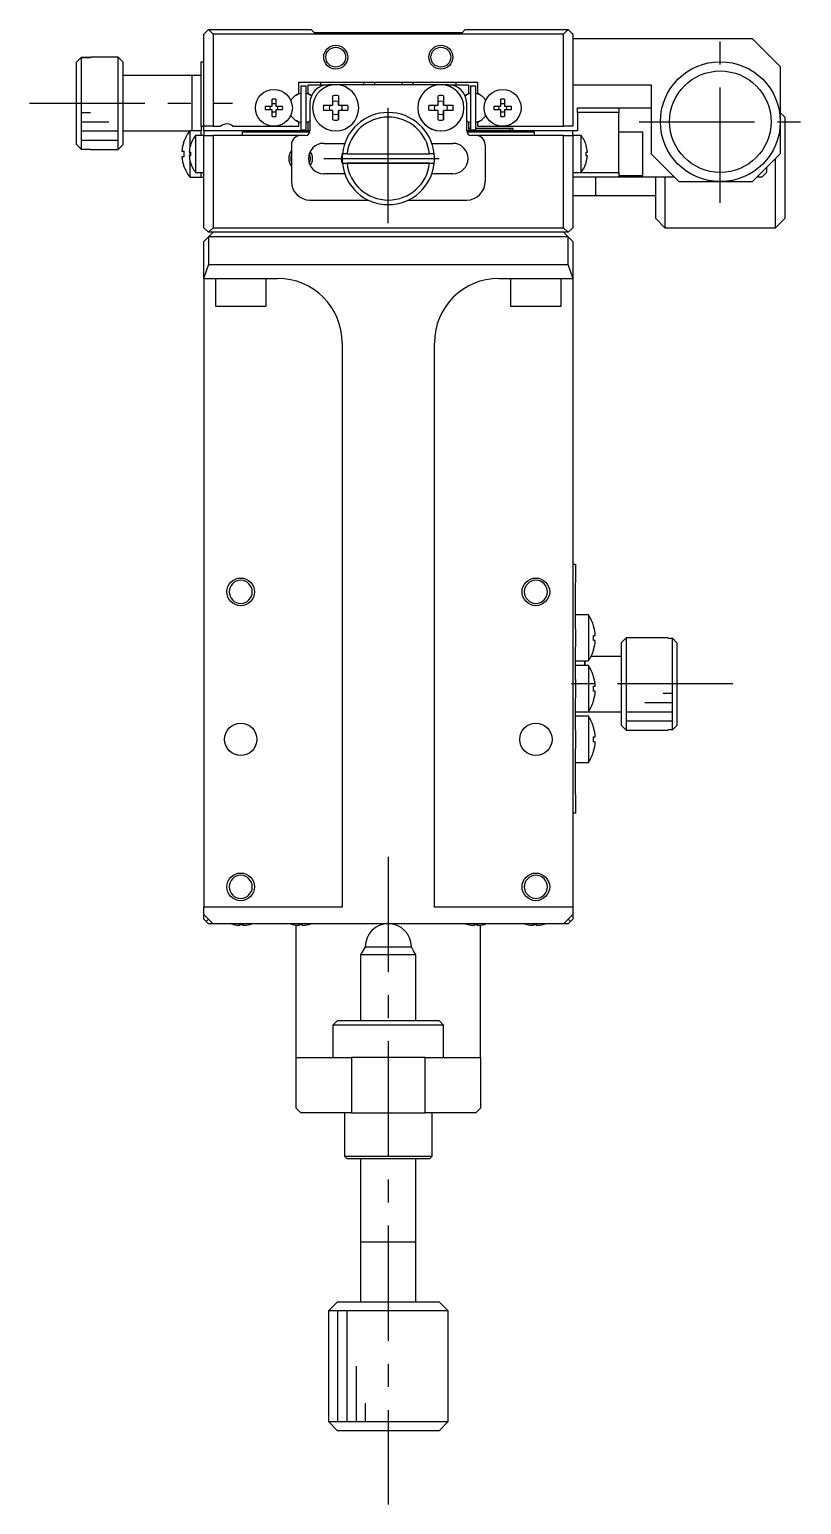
# Model space of a CAD drawing. Extents: x -225 to 351, y 75 to 576.
# Drawn here: x -41 to 42.7, y 416.5 to 576.5 of the extents above; entities that cross this region are included whole.
import ezdxf

# ---------------------------------------------------------------- set-up
doc = ezdxf.new("R2010")
doc.units = 0
doc.header["$LTSCALE"] = 10
doc.linetypes.add('CENTER', pattern=[2, 1.25, -0.25, 0.25, -0.25])
doc.layers.get('0').update_dxf_attribs({"linetype": 'CONTINUOUS'})
doc.layers.add('CENTER', color=1, linetype='CENTER')

msp = doc.modelspace()

# ---------------------------------------------------------------- linework, layer by layer
at = {"color": 7, "linetype": 'CONTINUOUS'}
for p, q in [((-22.080322, 575.985445), (-21.580322, 576.485445)), ((-21.580322, 576.485445), (-21.080322, 575.985445)), ((-21.580322, 576.485445), (-10.430322, 576.485445)), ((-10.080322, 576.135445), (-10.430322, 576.485445)), ((-3.380317, 576.135445), (-10.080322, 576.135445)), ((-0.780327, 576.135445), (-3.380317, 576.135445)), ((5.919678, 576.135445), (-0.780327, 576.135445)), ((6.269678, 576.485445), (5.919678, 576.135445)), ((6.269678, 576.485445), (17.419678, 576.485445)), ((16.919678, 575.985445), (17.419678, 576.485445)), ((17.419678, 576.485445), (17.919678, 575.985445)), ((-22.080322, 565.985445), (-22.080322, 575.985445)), ((-21.080322, 575.985445), (-21.080322, 565.985445)), ((16.919678, 575.985445), (-21.080322, 575.985445)), ((16.919678, 565.985445), (16.919678, 575.985445)), ((17.919678, 575.985445), (17.919678, 565.985445)), ((37.419678, 575.485445), (17.919678, 575.485445)), ((40.419678, 572.485445), (37.419678, 575.485445)), ((-35.880322, 572.95757), (-35.380322, 573.460372)), ((-35.880322, 564.013298), (-35.880322, 572.95757)), ((-35.380322, 573.460393), (-34.380322, 573.460393)), ((-35.380322, 573.460372), (-35.380322, 563.510497)), ((-34.380322, 573.460372), (-35.380322, 573.460372)), ((-34.380322, 573.485445), (-34.380322, 573.460372)), ((-31.380322, 573.485445), (-34.380322, 573.485445)), ((-31.380322, 563.485445), (-31.380322, 573.485445)), ((-30.880322, 572.985445), (-31.380322, 573.485445)), ((-30.880322, 572.985445), (-30.880322, 563.985445)), ((-22.380322, 572.985445), (-22.080322, 572.985445)), ((-22.380322, 570.985445), (-22.380322, 572.985445)), ((-23.380322, 571.485445), (-30.880322, 571.485445)), ((-23.380322, 571.485445), (-23.380322, 568.485381)), ((-23.380322, 571.485445), (-23.380322, 568.485445)), ((-22.380322, 571.485445), (-23.380322, 571.485445)), ((40.419678, 572.485445), (40.419678, 566.485445)), ((-22.380322, 566.985445), (-22.380322, 570.985445)), ((-11.780322, 570.785445), (7.619678, 570.785445)), ((-11.780322, 569.529857), (-11.780322, 570.785445)), ((-11.580322, 570.385445), (-10.980322, 570.385445)), ((-11.580322, 570.385445), (-10.980322, 570.385445)), ((-11.580322, 570.385445), (-11.580322, 565.585445)), ((-10.980322, 565.585445), (-10.980322, 570.385445)), ((-10.780322, 569.529857), (-10.780322, 570.485445)), ((-10.780322, 570.485445), (-8.580322, 570.485445)), ((-9.430322, 570.785445), (-9.430322, 570.485445)), ((-7.779939, 570.485445), (-8.580322, 570.485445)), ((3.620061, 570.485445), (-7.779916, 570.485445)), ((-4.730322, 570.485445), (-4.730322, 570.785445)), ((-3.580322, 570.785445), (-3.580322, 570.485445)), ((-0.580322, 570.485445), (-0.580322, 570.785445)), ((0.569678, 570.785445), (0.569678, 570.485445)), ((4.419678, 570.485445), (3.620084, 570.485445)), ((4.419678, 570.485445), (6.619678, 570.485445)), ((5.269678, 570.485445), (5.269678, 570.785445)), ((6.619678, 570.485445), (6.619678, 569.529857)), ((6.819678, 570.385445), (7.419678, 570.385445)), ((6.819678, 570.385445), (7.419678, 570.385445)), ((6.819678, 570.385445), (6.819678, 565.585445)), ((7.419678, 565.585445), (7.419678, 570.385445)), ((7.619678, 569.529857), (7.619678, 570.785445)), ((17.919678, 570.485445), (26.419678, 570.485445)), ((26.419678, 570.485445), (26.419678, 562.985445)), ((-23.380322, 568.485445), (-23.380322, 565.485445)), ((-23.380322, 568.485381), (-23.380322, 565.485445)), ((-15.409031, 568.185445), (-14.680322, 568.185445)), ((-14.680322, 568.185445), (-14.680322, 568.914154)), ((-14.280322, 568.914154), (-14.280322, 568.185445)), ((-14.280322, 568.185445), (-13.551613, 568.185445)), ((-12.074072, 569.36026), (-11.780322, 569.529857)), ((-10.780322, 569.529857), (-10.486572, 569.36026)), ((-10.580322, 569.410281), (-10.580322, 569.414387)), ((-10.580322, 568.485445), (-10.580322, 565.485445)), ((-9.096147, 568.285449), (-8.079899, 568.285446)), ((-8.079899, 568.285446), (-8.0799, 569.301691)), ((-7.479928, 568.285444), (-7.479927, 568.627277)), ((-7.4799, 569.301689), (-7.479927, 568.627277)), ((-7.4799, 569.301689), (-7.479899, 568.285444)), ((-7.479899, 568.285444), (-6.463658, 568.285441)), ((2.303853, 568.285449), (3.320101, 568.285446)), ((3.320101, 568.285446), (3.3201, 569.301691)), ((3.920072, 568.285444), (3.920073, 568.627277)), ((3.9201, 569.301689), (3.920073, 568.627277)), ((3.9201, 569.301689), (3.920101, 568.285444)), ((3.920101, 568.285444), (4.936342, 568.285441)), ((6.325928, 569.36026), (6.619678, 569.529857)), ((6.419678, 569.414387), (6.419678, 569.41028)), ((6.419678, 565.485445), (6.419678, 568.485445)), ((7.913428, 569.36026), (7.619678, 569.529857)), ((9.390969, 568.185445), (10.119678, 568.185445)), ((10.119678, 568.185445), (10.119678, 568.914154)), ((10.519678, 568.914154), (10.519678, 568.185445)), ((10.519678, 568.185445), (11.248387, 568.185445)), ((-22.380322, 565.985445), (-22.380322, 566.985445)), ((-14.680322, 567.785445), (-15.409031, 567.785445)), ((-14.680322, 567.056736), (-14.680322, 567.785445)), ((-14.280322, 567.785445), (-14.280322, 567.056736)), ((-13.551613, 567.785445), (-14.280322, 567.785445)), ((-11.780322, 566.441033), (-12.074072, 566.61063)), ((-11.780322, 565.985445), (-11.780322, 566.441033)), ((-10.580322, 566.556503), (-10.780322, 566.441033)), ((-10.780322, 565.485445), (-10.780322, 566.441033)), ((-8.0799, 567.685446), (-9.096149, 567.685449)), ((-8.079907, 566.669201), (-8.0799, 567.685446)), ((-7.47993, 567.343611), (-7.479929, 567.685444)), ((-7.479907, 566.6692), (-7.47993, 567.343611)), ((-7.4799, 567.685444), (-7.479907, 566.6692)), ((-6.46366, 567.685441), (-7.4799, 567.685444)), ((3.3201, 567.685446), (2.303851, 567.685449)), ((3.320093, 566.669201), (3.3201, 567.685446)), ((3.92007, 567.343611), (3.920071, 567.685444)), ((3.920093, 566.6692), (3.92007, 567.343611)), ((3.9201, 567.685444), (3.920093, 566.6692)), ((4.93634, 567.685441), (3.9201, 567.685444)), ((6.619678, 566.441033), (6.419678, 566.556503)), ((6.619678, 566.441033), (6.619678, 565.485445)), ((7.619678, 566.441033), (7.913428, 566.61063)), ((7.619678, 565.985445), (7.619678, 566.441033)), ((10.119678, 567.785445), (9.390969, 567.785445)), ((10.119678, 567.056736), (10.119678, 567.785445)), ((10.519678, 567.785445), (10.519678, 567.056736)), ((11.248387, 567.785445), (10.519678, 567.785445)), ((18.419678, 567.985445), (22.919678, 567.985445)), ((18.419678, 567.485445), (18.419678, 567.985445)), ((18.419678, 567.485445), (18.419678, 565.485445)), ((22.919678, 567.485445), (18.419678, 567.485445)), ((22.919678, 567.985445), (22.919678, 567.485445)), ((22.919678, 567.985445), (26.419678, 567.985445)), ((22.919678, 560.985445), (22.919678, 567.485445)), ((40.919678, 566.985445), (40.419678, 567.485445)), ((40.419678, 566.485445), (40.419678, 562.985445)), ((40.919678, 566.985445), (40.919678, 561.435634)), ((-30.880322, 565.485445), (-23.602713, 565.485445)), ((-23.602713, 565.485445), (-23.602667, 563.656982)), ((-22.380322, 565.485445), (-23.602713, 565.485445)), ((-22.978321, 564.985445), (-22.978321, 562.985445)), ((-22.080322, 564.985445), (-22.978321, 564.985445)), ((-22.380322, 565.985445), (-22.080322, 565.985445)), ((-22.380322, 565.985445), (-22.380322, 565.485445)), ((-22.380322, 564.985445), (-22.380322, 565.485445)), ((-21.080322, 565.985445), (-22.080322, 565.985445)), ((-22.080322, 565.485445), (-22.080322, 565.985445)), ((-22.080322, 565.485445), (-22.080322, 564.985445)), ((-10.780322, 565.485445), (-22.080322, 565.485445)), ((-22.080322, 554.985445), (-22.080322, 564.985445)), ((-22.080322, 564.985445), (-21.080322, 564.985445)), ((-21.080322, 565.985445), (-20.24176, 565.985445)), ((-21.080322, 564.985445), (-21.080322, 554.985445)), ((-11.580322, 564.985445), (-21.080322, 564.985445)), ((-18.918884, 565.985445), (-14.480322, 565.985445)), ((-17.880322, 564.985445), (-17.880322, 565.385445)), ((-17.880322, 565.385445), (-10.590424, 565.385445)), ((-10.590424, 565.385445), (-17.880322, 565.385445)), ((-14.480322, 565.985445), (-11.780322, 565.985445)), ((-11.580322, 565.585445), (-10.980322, 565.585445)), ((-11.080322, 564.985445), (-11.580322, 564.985445)), ((-10.580322, 565.485445), (-10.780322, 565.485445)), ((6.619678, 565.485445), (6.419678, 565.485445)), ((6.42978, 565.385445), (13.719678, 565.385445)), ((13.719678, 565.385445), (6.42978, 565.385445)), ((6.619678, 565.735445), (6.819678, 565.735445)), ((6.819678, 565.735445), (6.619678, 565.735445)), ((17.919678, 565.485445), (6.619678, 565.485445)), ((6.819678, 565.585445), (7.419678, 565.585445)), ((7.419678, 564.985445), (6.919678, 564.985445)), ((7.419678, 565.735445), (11.119678, 565.735445)), ((11.119678, 565.735445), (7.419678, 565.735445)), ((16.919678, 564.985445), (7.419678, 564.985445)), ((7.619678, 565.985445), (10.319678, 565.985445)), ((10.319678, 565.985445), (16.919678, 565.985445)), ((11.119678, 565.485445), (11.119678, 565.735445)), ((11.419678, 565.735445), (11.119678, 565.735445)), ((11.119678, 565.735445), (11.419678, 565.735445)), ((11.419678, 565.735445), (11.419678, 565.485445)), ((13.719678, 565.385445), (13.719678, 564.985445)), ((17.919678, 565.985445), (16.919678, 565.985445)), ((16.919678, 554.985445), (16.919678, 564.985445)), ((16.919678, 564.985445), (17.919678, 564.985445)), ((17.919678, 564.985445), (17.919678, 565.485445)), ((18.419678, 565.485445), (17.919678, 565.485445)), ((17.919678, 564.985445), (17.919678, 564.285445)), ((18.817677, 564.985445), (17.919678, 564.985445)), ((18.817677, 560.985445), (18.817677, 564.985445)), ((25.519678, 565.335445), (22.919678, 565.335445)), ((25.519678, 560.635445), (25.519678, 565.335445)), ((-35.380322, 563.510497), (-35.880322, 564.013298)), ((-35.380322, 563.510497), (-34.380322, 563.510497)), ((-34.380322, 563.510497), (-34.380322, 563.485445)), ((-34.380322, 563.485445), (-31.380322, 563.485445)), ((-31.380322, 563.485445), (-30.880322, 563.985445)), ((-24.457644, 563.285445), (-24.245491, 563.285445)), ((-24.245521, 564.30169), (-24.245516, 564.335445)), ((-24.245516, 564.335445), (-24.24551, 564.30169)), ((-24.245491, 563.285445), (-24.245491, 562.685445)), ((-23.536054, 563.935445), (-23.536054, 563.914154)), ((-12.580322, 563.985445), (-12.580322, 559.985445)), ((-9.080322, 564.135445), (-6.800227, 564.135445)), ((2.639583, 564.135445), (4.919678, 564.135445)), ((8.419678, 563.985445), (8.419678, 559.985445)), ((17.919678, 564.285445), (17.919678, 561.685445)), ((19.37541, 563.914154), (19.37541, 563.935445)), ((-24.245491, 562.685445), (-24.457644, 562.685445)), ((-24.245516, 561.635445), (-24.245521, 561.6692)), ((-24.24551, 561.6692), (-24.245516, 561.635445)), ((-23.667797, 563.185445), (-23.536054, 563.185445)), ((-23.536054, 562.785445), (-23.667797, 562.785445)), ((-23.602667, 562.313908), (-23.602713, 560.485445)), ((-23.602665, 563.185445), (-23.602665, 562.785445)), ((-23.536054, 563.185445), (-23.536054, 562.785445)), ((-23.536054, 562.056736), (-23.536054, 562.035445)), ((-22.978321, 562.985445), (-22.978321, 560.985445)), ((-6.552458, 562.985445), (-7.055259, 562.985445)), ((-7.055259, 561.985445), (-6.552458, 561.985445)), ((-7.055259, 561.985445), (2.894615, 561.985445)), ((-6.552458, 562.985445), (2.391814, 562.985445)), ((2.391814, 561.985445), (-6.552458, 561.985445)), ((2.894615, 562.985445), (2.391814, 562.985445)), ((2.391814, 561.985445), (2.894615, 561.985445)), ((17.919678, 561.685445), (17.919678, 554.985445)), ((19.37541, 563.185445), (19.507154, 563.185445)), ((19.37541, 562.785445), (19.37541, 563.185445)), ((19.507154, 562.785445), (19.37541, 562.785445)), ((19.37541, 562.035445), (19.37541, 562.056736)), ((26.419678, 562.985445), (29.419678, 559.985445)), ((37.419678, 559.985445), (40.419678, 562.985445)), ((39.919678, 561.426577), (39.919678, 562.485445)), ((-23.602713, 560.485445), (-22.380322, 560.485445)), ((-22.978321, 560.985445), (-22.080322, 560.985445)), ((-22.380322, 560.485445), (-22.380322, 560.985445)), ((-22.380322, 560.485445), (-22.080322, 560.485445)), ((-6.800227, 560.835445), (-9.080322, 560.835445)), ((4.919678, 560.835445), (2.639583, 560.835445)), ((17.919678, 560.985445), (18.817677, 560.985445)), ((22.919678, 560.485445), (17.919678, 560.485445)), ((18.817677, 560.985445), (22.919678, 560.985445)), ((22.919678, 560.985445), (22.919678, 560.485445)), ((22.919678, 560.635445), (25.519678, 560.635445)), ((28.919678, 560.485445), (22.919678, 560.485445)), ((26.919678, 555.985445), (26.919678, 560.485445)), ((27.919678, 560.485445), (27.919678, 554.985445)), ((38.419678, 560.485445), (37.919678, 560.485445)), ((38.419678, 560.485445), (38.919678, 560.985445)), ((38.919678, 561.485445), (38.919678, 560.985445)), ((39.919678, 554.985445), (39.919678, 561.426577)), ((40.919678, 561.435634), (40.919678, 555.985445)), ((17.919678, 558.485445), (20.419678, 558.485445)), ((20.414678, 558.485445), (20.419678, 558.485445)), ((20.419678, 558.485445), (20.424678, 558.485445)), ((20.419678, 558.485445), (26.919678, 558.485445)), ((29.419678, 559.985445), (33.919678, 559.985445)), ((33.919678, 559.985445), (37.419678, 559.985445)), ((-10.580322, 557.985445), (-4.259771, 557.985445)), ((0.099128, 557.985445), (6.419678, 557.985445)), ((26.919678, 555.985445), (27.919678, 554.985445)), ((39.919678, 554.985445), (40.919678, 555.985445)), ((-21.580322, 554.485445), (-22.080322, 554.985445)), ((-22.080322, 553.485445), (-21.580322, 553.985445)), ((-21.080322, 554.985445), (-21.580322, 554.485445)), ((-21.580322, 553.985445), (-21.080322, 554.485445)), ((17.419678, 554.485445), (-21.580322, 554.485445)), ((-21.580322, 553.985445), (-21.580322, 550.985445)), ((17.419678, 553.985445), (-21.580322, 553.985445)), ((-21.080322, 554.985445), (16.919678, 554.985445)), ((17.419678, 554.485445), (16.919678, 554.985445)), ((16.919678, 554.485445), (17.419678, 553.985445)), ((17.919678, 554.985445), (17.419678, 554.485445)), ((17.419678, 550.985445), (17.419678, 553.985445)), ((17.419678, 553.985445), (17.919678, 553.485445)), ((27.919678, 554.985445), (39.919678, 554.985445)), ((-22.080322, 549.53334), (-22.080322, 553.485445)), ((17.919678, 553.485445), (17.919678, 549.53334)), ((-21.580322, 550.985445), (-22.080322, 549.53334)), ((-21.580322, 550.985445), (17.419678, 550.985445)), ((17.919678, 549.53334), (17.419678, 550.985445)), ((-22.080322, 549.485445), (-22.080322, 549.53334)), ((-22.080322, 549.485445), (-14.080322, 549.485445)), ((-22.080322, 549.485445), (-22.080322, 481.284384)), ((-20.830322, 549.485445), (-20.830322, 546.485445)), ((-15.330322, 546.485445), (-15.330322, 549.485445)), ((9.919678, 549.485445), (17.919678, 549.485445)), ((11.169678, 549.485445), (11.169678, 546.485445)), ((16.669678, 546.485445), (16.669678, 549.485445)), ((17.919678, 549.53334), (17.919678, 549.485445)), ((17.919678, 549.485445), (17.919678, 481.284384)), ((-20.830322, 546.485445), (-15.330322, 546.485445)), ((11.169678, 546.485445), (16.669678, 546.485445)), ((-7.080322, 542.485445), (-7.080322, 481.284384)), ((2.919678, 481.284384), (2.919678, 542.485445)), ((17.919678, 518.485445), (18.219678, 518.485445)), ((18.219678, 518.485445), (18.219678, 516.485445)), ((18.219678, 511.560445), (18.219678, 516.485445)), ((19.611335, 512.985445), (18.219678, 512.985445)), ((19.611335, 512.985445), (19.611335, 510.485445)), ((18.219678, 511.465241), (18.219678, 511.560445)), ((18.219678, 511.465241), (18.219678, 510.485445)), ((18.219678, 510.485445), (18.219678, 509.505649)), ((19.611335, 510.485445), (19.611335, 507.985445)), ((20.182259, 511.744035), (20.189114, 511.747378)), ((20.182259, 510.745445), (20.354631, 510.745445)), ((20.182259, 510.225445), (20.182259, 510.745445)), ((23.719678, 510.485445), (23.219678, 509.985445)), ((23.719678, 510.485445), (23.719678, 500.485445)), ((28.219678, 510.485445), (23.719678, 510.485445)), ((28.219678, 510.485445), (28.219678, 510.469419)), ((28.219678, 510.469419), (28.719678, 510.469419)), ((28.719678, 500.501471), (28.719678, 510.469419)), ((28.719678, 510.469419), (29.219678, 509.967632)), ((18.219678, 509.410445), (18.219678, 509.505649)), ((18.219678, 506.060445), (18.219678, 509.410445)), ((20.354631, 510.225445), (20.182259, 510.225445)), ((20.189114, 509.223512), (20.182259, 509.226856)), ((23.219678, 500.985445), (23.219678, 509.985445)), ((29.219678, 509.967632), (29.219678, 501.003258)), ((18.219678, 507.985445), (19.611335, 507.985445)), ((19.611335, 507.485445), (18.219678, 507.485445)), ((19.219678, 507.985445), (19.219678, 507.485445)), ((19.219678, 507.485445), (19.219678, 507.985445)), ((19.611335, 507.485445), (19.611335, 504.985445)), ((23.219678, 508.485445), (19.900807, 508.485445)), ((18.219678, 505.965241), (18.219678, 506.060445)), ((18.219678, 505.965241), (18.219678, 504.985445)), ((20.182259, 506.244035), (20.189114, 506.247378)), ((18.219678, 504.985445), (18.219678, 504.005649)), ((18.219678, 503.910445), (18.219678, 504.005649)), ((19.611335, 504.985445), (19.611335, 502.485445)), ((20.182259, 505.245445), (20.354631, 505.245445)), ((20.182259, 504.725445), (20.182259, 505.245445)), ((20.354631, 504.725445), (20.182259, 504.725445)), ((18.219678, 500.560445), (18.219678, 503.910445)), ((18.219678, 502.485445), (19.611335, 502.485445)), ((19.611335, 502.485445), (23.219678, 502.485445)), ((20.189114, 503.723512), (20.182259, 503.726856)), ((19.611335, 501.985445), (18.219678, 501.985445)), ((19.611335, 501.985445), (19.611335, 499.485445)), ((23.219678, 500.985445), (23.719678, 500.485445)), ((29.219678, 501.003258), (28.719678, 500.501471)), ((18.219678, 500.465241), (18.219678, 500.560445)), ((18.219678, 500.465241), (18.219678, 499.485445)), ((18.219678, 499.485445), (18.219678, 498.505649)), ((19.611335, 499.485445), (19.611335, 496.985445)), ((20.182259, 500.744035), (20.189114, 500.747378)), ((20.182259, 499.745445), (20.354631, 499.745445)), ((20.182259, 499.225445), (20.182259, 499.745445)), ((20.354631, 499.225445), (20.182259, 499.225445)), ((23.719678, 500.485445), (28.219678, 500.485445)), ((28.219678, 500.501471), (28.219678, 500.485445)), ((28.719678, 500.501471), (28.219678, 500.501471)), ((18.219678, 498.410445), (18.219678, 498.505649)), ((18.219678, 493.485445), (18.219678, 498.410445)), ((20.189114, 498.223512), (20.182259, 498.226856)), ((18.219678, 496.985445), (19.611335, 496.985445)), ((18.219678, 493.485445), (18.219678, 491.485445)), ((18.219678, 491.485445), (17.919678, 491.485445)), ((-22.080322, 480.485445), (-22.080322, 481.284384)), ((-7.080322, 481.284384), (-22.080322, 481.284384)), ((-22.080322, 479.985445), (-22.080322, 480.485445)), ((-22.080322, 480.485445), (-21.080322, 479.485445)), ((17.919678, 481.284384), (2.919678, 481.284384)), ((16.919678, 479.485445), (17.919678, 480.485445)), ((17.919678, 481.284384), (17.919678, 480.485445)), ((17.919678, 480.485445), (17.919678, 479.985445)), ((-22.080322, 479.985445), (-21.830322, 479.735445)), ((-21.580322, 479.985445), (-21.830322, 479.735445)), ((-21.830322, 479.735445), (-21.580322, 479.485445)), ((-21.080322, 479.485445), (-21.580322, 479.485445)), ((16.919678, 479.485445), (-21.080322, 479.485445)), ((-18.868938, 479.411301), (-18.866683, 479.415923)), ((-18.160322, 479.415923), (-17.800322, 479.415923)), ((-18.160322, 479.295586), (-18.160322, 479.415923)), ((-17.800322, 479.415923), (-17.800322, 479.295586)), ((-17.09396, 479.415923), (-17.091706, 479.411301)), ((-12.468938, 479.411301), (-12.466683, 479.415923)), ((-12.080322, 464.985445), (-12.080322, 479.329879)), ((-11.760322, 479.415923), (-11.400322, 479.415923)), ((-11.760322, 479.295586), (-11.760322, 479.415923)), ((-11.400322, 479.415923), (-11.400322, 479.295586)), ((-10.69396, 479.415923), (-10.691706, 479.411301)), ((6.531062, 479.411301), (6.533317, 479.415923)), ((7.239678, 479.415923), (7.599678, 479.415923)), ((7.239678, 479.295586), (7.239678, 479.415923)), ((7.599678, 479.415923), (7.599678, 479.295586)), ((7.91968, 464.985445), (7.91968, 479.329879)), ((8.30604, 479.415923), (8.308294, 479.411301)), ((12.931062, 479.411301), (12.933317, 479.415923)), ((13.639678, 479.415923), (13.999678, 479.415923)), ((13.639678, 479.295586), (13.639678, 479.415923)), ((13.999678, 479.415923), (13.999678, 479.295586)), ((14.70604, 479.415923), (14.708294, 479.411301)), ((17.419678, 479.485445), (16.919678, 479.485445)), ((17.669678, 479.735445), (17.419678, 479.985445)), ((17.419678, 479.485445), (17.669678, 479.735445)), ((17.669678, 479.735445), (17.919678, 479.985445)), ((-4.580322, 476.985445), (-4.830322, 476.552432)), ((-4.580322, 476.985445), (0.419678, 476.985445)), ((0.669678, 476.552432), (0.419678, 476.985445)), ((-4.830322, 476.552432), (-5.080322, 476.11942)), ((0.919678, 476.11942), (-5.080322, 476.11942)), ((-5.080322, 476.11942), (-5.080322, 468.985464)), ((0.919678, 476.11942), (0.669678, 476.552432)), ((0.919678, 468.985464), (0.919678, 476.11942)), ((-7.580322, 468.985445), (-8.080322, 468.485445)), ((-7.580322, 468.985445), (3.419678, 468.985445)), ((3.919678, 468.485445), (3.419678, 468.985445)), ((3.919678, 468.485445), (-8.080322, 468.485445)), ((-8.080322, 468.485445), (-8.080322, 464.985445)), ((3.919678, 464.985445), (3.919678, 468.485445)), ((-12.080322, 459.485445), (-12.080322, 464.985445)), ((-12.080322, 464.985445), (-6.080322, 464.985445)), ((-6.080322, 464.985445), (-6.080322, 458.985445)), ((-2.080322, 464.985445), (-6.080322, 464.985445)), ((1.919678, 464.985445), (-2.080322, 464.985445)), ((1.919678, 458.985445), (1.919678, 464.985445)), ((1.919678, 464.985445), (7.91968, 464.985445)), ((7.91968, 464.985445), (7.919678, 459.485445)), ((-12.080322, 459.485445), (-11.580322, 458.985445)), ((7.419678, 458.985445), (7.919678, 459.485445)), ((-6.080322, 458.985445), (-11.580322, 458.985445)), ((-6.830322, 458.985445), (-6.830322, 454.285445)), ((-6.080322, 458.985445), (1.919678, 458.985445)), ((7.419678, 458.985445), (1.919678, 458.985445)), ((2.669678, 454.285445), (2.669678, 458.985445)), ((-6.830322, 454.285445), (2.669678, 454.285445)), ((-6.830322, 454.285445), (-6.530322, 453.985445)), ((2.369678, 453.985445), (-6.530322, 453.985445)), ((-5.080322, 453.985426), (-5.080322, 444.985445)), ((0.919678, 444.985445), (0.919678, 453.985426)), ((2.369678, 453.985445), (2.669678, 454.285445)), ((-5.080322, 444.990445), (-5.080322, 444.985445)), ((-5.080322, 444.985445), (-5.080322, 438.485445)), ((-5.080322, 444.985445), (-5.080322, 444.980445)), ((0.919678, 444.985445), (0.919678, 444.990445)), ((0.919678, 438.485445), (0.919678, 444.985445)), ((0.919678, 444.980445), (0.919678, 444.985445)), ((-7.580322, 438.485445), (-8.580322, 437.485445)), ((-7.580322, 438.485445), (3.419678, 438.485445)), ((4.419678, 437.485445), (3.419678, 438.485445)), ((4.419678, 437.485445), (-8.580322, 437.485445)), ((-8.580322, 437.485445), (-8.580322, 425.485445)), ((4.419678, 425.485445), (4.419678, 437.485445)), ((-8.580322, 425.485445), (4.419412, 425.485445)), ((-8.580322, 425.485445), (-7.580322, 424.485445)), ((3.419678, 424.485445), (-7.580322, 424.485445)), ((3.419453, 424.485445), (-7.580322, 424.485445)), ((3.419678, 424.485445), (4.419678, 425.485445)), ((4.419412, 425.485445), (4.419678, 425.485445))]:
    msp.add_line(p, q, dxfattribs=at)
at = {"color": 3, "linetype": 'CONTINUOUS'}
for p, q in [((-35.380322, 567.485445), (-34.380322, 567.485445)), ((-35.380322, 566.485445), (-32.380322, 566.485445)), ((-35.380322, 565.485445), (-31.380322, 565.485445)), ((-35.380322, 564.485445), (-31.380322, 564.485445)), ((20.419678, 558.48544), (20.419678, 560.485445)), ((27.719678, 504.485445), (28.719678, 504.485445)), ((23.719678, 502.485445), (28.719678, 502.485445)), ((25.719678, 503.485445), (28.719678, 503.485445)), ((23.719678, 501.485445), (28.719678, 501.485445)), ((-5.080327, 444.985445), (0.919683, 444.985445)), ((-7.580322, 437.485445), (-7.580322, 425.485445)), ((-6.580322, 437.485445), (-6.580322, 425.485445)), ((-5.580322, 431.485445), (-5.580322, 425.485445)), ((-4.580322, 427.485445), (-4.580322, 425.485445))]:
    msp.add_line(p, q, dxfattribs=at)
for centre, radius in [((-7.780322, 573.485445), 1.3), ((3.619678, 573.485445), 1.3), ((-18.080322, 515.485445), 1.5), ((13.919678, 515.485445), 1.5), ((-18.080322, 483.485445), 1.5), ((13.919678, 483.485445), 1.5)]:
    msp.add_circle(centre, radius, dxfattribs=at)
at = {"color": 7, "linetype": 'CONTINUOUS'}
for centre, radius in [((-7.780322, 573.485445), 1.075), ((3.619678, 573.485445), 1.075), ((33.919678, 566.485445), 6.5), ((33.919678, 566.485445), 5.5), ((-14.480322, 567.985445), 2), ((10.319678, 567.985445), 2), ((-18.080322, 499.485445), 1.75), ((13.919678, 499.485445), 1.75)]:
    msp.add_circle(centre, radius, dxfattribs=at)
for centre, radius, start, end in [((-8.580322, 568.485445), 2, 90, 180), ((-7.779939, 567.985445), 2.5, 89.999834, 179.999834), ((-7.779916, 567.985445), 2.5, 89.999834, 179.999834), ((-7.779916, 567.985445), 2.5, 269.999834, 89.999834), ((3.620061, 567.985445), 2.5, 89.999834, 179.999834), ((3.620084, 567.985445), 2.5, 89.999834, 179.999834), ((3.620084, 567.985445), 2.5, 269.999834, 89.999834), ((4.419678, 568.485445), 2, 0, 90), ((-14.480322, 567.985445), 0.95, 167.846803, 192.153197), ((-14.480322, 567.985445), 0.435085, 152.633517, 207.366483), ((-14.480322, 567.985445), 0.95, 77.846803, 102.153197), ((-14.480322, 567.985445), 0.435085, 62.633517, 117.366483), ((-14.480322, 567.985445), 0.435085, 332.633517, 27.366483), ((-14.480322, 567.985445), 0.95, 347.846803, 12.153197), ((-11.165417, 567.87054), 1.75, 135, 148.118467), ((-11.280321, 567.985445), 1.5875, 135.000025, 149.566818), ((-11.280322, 567.985445), 1.5875, 120, 135), ((-11.280321, 567.985445), 1.5875, 100.89309, 120), ((-11.280321, 567.985445), 1.5875, 60.000031, 79.106984), ((-11.280322, 567.985445), 1.5875, 56.455381, 60), ((-7.779904, 567.985445), 1.35, 167.160246, 192.839423), ((-7.779929, 567.985445), 0.708484, 154.947926, 205.051742), ((-7.779929, 567.985445), 0.708484, 64.947926, 115.051742), ((-7.779904, 567.985445), 1.35, 77.160246, 102.839423), ((-7.779929, 567.985445), 0.708484, 334.947926, 25.051742), ((-7.779904, 567.985445), 1.35, 347.160246, 12.839423), ((3.620096, 567.985445), 1.35, 167.160246, 192.839423), ((3.620071, 567.985445), 0.708484, 154.947926, 205.051742), ((3.620071, 567.985445), 0.708484, 64.947926, 115.051742), ((3.620096, 567.985445), 1.35, 77.160246, 102.839423), ((3.620071, 567.985445), 0.708484, 334.947926, 25.051742), ((3.620096, 567.985445), 1.35, 347.160246, 12.839423), ((7.119678, 567.985445), 1.5875, 120, 123.544619), ((7.119679, 567.985445), 1.5875, 100.89309, 120), ((7.119679, 567.985445), 1.5875, 60.000031, 79.106984), ((7.119678, 567.985445), 1.5875, 45, 60), ((7.004773, 567.87054), 1.75, 31.881533, 45), ((7.119679, 567.985445), 1.5875, 30.433263, 44.999751), ((10.319678, 567.985445), 0.95, 167.846803, 192.153197), ((10.319678, 567.985445), 0.435085, 152.633517, 207.366483), ((10.319678, 567.985445), 0.95, 77.846803, 102.153197), ((10.319678, 567.985445), 0.435085, 62.633517, 117.366483), ((10.319678, 567.985445), 0.435085, 332.633517, 27.366483), ((10.319678, 567.985445), 0.95, 347.846803, 12.153197), ((-14.480322, 567.985445), 0.435085, 242.633517, 297.366483), ((-14.480322, 567.985445), 0.95, 257.846803, 282.153197), ((-11.165417, 568.10035), 1.75, 211.881533, 225), ((-11.280321, 567.985445), 1.5875, 210.433182, 225.000249), ((-11.280322, 567.985445), 1.5875, 225, 240), ((-11.280321, 567.985445), 1.5875, 239.999969, 259.10691), ((-11.280321, 567.985445), 1.5875, 280.893016, 296.164144), ((-7.779939, 567.985445), 2.5, 179.999834, 269.999834), ((-7.779916, 567.985445), 2.5, 179.999834, 269.999834), ((-7.779929, 567.985445), 0.708484, 244.947926, 295.051742), ((-7.779904, 567.985445), 1.35, 257.160246, 282.839423), ((-2.080322, 562.485445), 5, 5.73917, 174.260829), ((-2.080322, 562.485445), 4.5, 6.37937, 173.62063), ((3.620061, 567.985445), 2.5, 179.999834, 268.852367), ((3.620084, 567.985445), 2.5, 179.999834, 269.999834), ((3.620071, 567.985445), 0.708484, 244.947926, 295.051742), ((3.620096, 567.985445), 1.35, 257.160246, 282.839423), ((7.119679, 567.985445), 1.5875, 243.835776, 259.10691), ((7.119679, 567.985445), 1.5875, 280.893016, 300), ((7.119678, 567.985445), 1.5875, 300, 315), ((7.004773, 568.10035), 1.75, 315, 328.118467), ((7.119679, 567.985445), 1.5875, 315.000249, 329.566737), ((10.319678, 567.985445), 0.435085, 242.633517, 297.366483), ((10.319678, 567.985445), 0.95, 257.846803, 282.153197), ((-20.480214, 562.985445), 4, 141.317813, 160.275366), ((-20.480322, 562.985445), 3.2, 141.317813, 162.729995), ((-19.580322, 565.235445), 1, 48.590378, 131.409622), ((-11.580322, 563.985445), 1, 90, 180), ((-11.080322, 565.485445), 0.5, 270, 0), ((3.620061, 567.985445), 2.5, 268.852367, 269.999834), ((6.919678, 565.485445), 0.5, 180, 270), ((7.419678, 563.985445), 1, 0, 90), ((16.319678, 562.985445), 3.2, 17.270005, 38.682187), ((-20.480208, 562.985445), 3.988734, 160.731797, 175.686606), ((-20.480219, 562.985445), 3.988734, 160.731797, 163.712238), ((-20.480322, 562.985445), 3.193744, 163.094742, 176.40965), ((-9.080322, 562.485445), 1.65, 90, 270), ((4.919678, 562.485445), 1.65, 270, 90), ((16.319678, 562.985445), 3.193744, 3.59035, 16.905258), ((-20.480208, 562.985445), 3.988734, 184.313394, 199.268203), ((-20.480214, 562.985445), 4, 199.724634, 218.682187), ((-20.480322, 562.985445), 3.193744, 183.59035, 196.905258), ((-20.480322, 562.985445), 3.2, 197.270005, 218.682187), ((-11.580322, 562.485445), 1.075, 158.471096, 180), ((-11.580322, 562.485445), 1.075, 180, 201.528904), ((-11.580322, 562.485445), 1.075, 330.607618, 29.392382), ((-2.080322, 562.485445), 5, 174.260829, 185.73917), ((-2.080322, 562.485445), 5, 185.73917, 354.260829), ((-2.080322, 562.485445), 4.5, 186.37937, 353.62063), ((-2.080322, 562.485445), 5, 354.260829, 5.73917), ((16.319678, 562.985445), 3.2, 321.317813, 342.729995), ((16.319678, 562.985445), 3.193744, 343.094742, 356.40965), ((-10.580322, 559.985445), 2, 180, 270), ((6.419678, 559.985445), 2, 270, 0), ((-14.080322, 542.485445), 7, 0, 90), ((9.919678, 542.485445), 7, 90, 180), ((-18.080322, 515.485445), 1.25, 90, 270), ((-18.080322, 515.485445), 1.25, 90, 270), ((-18.080322, 515.485445), 1.25, 0, 90), ((-18.080322, 515.485445), 1.25, 0, 90), ((-18.080322, 515.485445), 1.25, 270, 0), ((-18.080322, 515.485445), 1.25, 270, 0), ((13.919678, 515.485445), 1.25, 90, 270), ((13.919678, 515.485445), 1.25, 90, 270), ((13.919678, 515.485445), 1.25, 0, 90), ((13.919678, 515.485445), 1.25, 0, 90), ((13.919678, 515.485445), 1.25, 270, 0), ((13.919678, 515.485445), 1.25, 270, 0), ((15.869678, 510.485445), 4.5, 16.285843, 33.748989), ((15.869678, 510.485445), 4.492483, 3.317816, 16.26943), ((15.869678, 510.485445), 4.5, 326.251011, 343.714157), ((15.869678, 510.485445), 4.492483, 343.73057, 356.682184), ((15.869678, 504.985445), 4.5, 16.285843, 33.748989), ((15.869678, 504.985445), 4.492483, 3.317816, 16.26943), ((15.869678, 504.985445), 4.492483, 343.73057, 356.682184), ((15.869678, 504.985445), 4.5, 326.251011, 343.714157), ((15.869678, 499.485445), 4.5, 16.285843, 33.748989), ((15.869678, 499.485445), 4.492483, 3.317816, 16.26943), ((15.869678, 499.485445), 4.492483, 343.73057, 356.682184), ((15.869678, 499.485445), 4.5, 326.251011, 343.714157), ((-18.080322, 483.485445), 1.25, 90, 270), ((-18.080322, 483.485445), 1.25, 90, 270), ((-18.080322, 483.485445), 1.25, 0, 90), ((-18.080322, 483.485445), 1.25, 0, 90), ((-18.080322, 483.485445), 1.25, 270, 0), ((-18.080322, 483.485445), 1.25, 270, 0), ((13.919678, 483.485445), 1.25, 90, 270), ((13.919678, 483.485445), 1.25, 90, 270), ((13.919678, 483.485445), 1.25, 0, 90), ((13.919678, 483.485445), 1.25, 0, 90), ((13.919678, 483.485445), 1.25, 270, 0), ((13.919678, 483.485445), 1.25, 270, 0), ((-17.980322, 482.485445), 3.2, 249.635865, 253.877467), ((-17.980322, 482.485445), 3.194933, 253.893288, 266.770291), ((-17.980322, 482.485445), 3.194933, 273.229709, 286.106712), ((-17.980322, 482.485445), 3.2, 286.122533, 290.364135), ((-11.580322, 482.485445), 3.2, 249.635865, 253.877467), ((-11.580322, 482.485445), 3.194933, 253.893288, 266.770291), ((-11.580322, 482.485445), 3.194933, 273.229709, 286.106712), ((-11.580322, 482.485445), 3.2, 286.122533, 290.364135), ((-2.080322, 476.985445), 2.5, 90, 180), ((-2.080322, 476.985445), 2.5, 0, 90), ((7.419678, 482.485445), 3.2, 249.635865, 253.877467), ((7.419678, 482.485445), 3.194933, 253.893288, 266.770291), ((7.419678, 482.485445), 3.194933, 273.229709, 286.106712), ((7.419678, 482.485445), 3.2, 286.122533, 290.364135), ((13.819678, 482.485445), 3.2, 249.635865, 253.877467), ((13.819678, 482.485445), 3.194933, 253.893288, 266.770291), ((13.819678, 482.485445), 3.194933, 273.229709, 286.106712), ((13.819678, 482.485445), 3.2, 286.122533, 290.364135)]:
    msp.add_arc(centre, radius, start, end, dxfattribs=at)
at = {"color": 3, "linetype": 'CONTINUOUS'}
for centre, radius, start, end in [((-11.580322, 562.485445), 1.3, 140.284863, 219.715137), ((-11.580322, 562.485445), 1.3, 323.387973, 36.612027), ((-5.880322, 562.485445), 1.3, 157.380135, 206.133099), ((-5.880322, 562.485445), 1.3, 153.866901, 157.380135), ((-18.080322, 515.485445), 1.25, 90, 270), ((-18.080322, 515.485445), 1.25, 0, 90), ((-18.080322, 515.485445), 1.25, 270, 0), ((13.919678, 515.485445), 1.25, 90, 270), ((13.919678, 515.485445), 1.25, 0, 90), ((13.919678, 515.485445), 1.25, 270, 0), ((-18.080322, 483.485445), 1.25, 90, 270), ((-18.080322, 483.485445), 1.25, 0, 90), ((-18.080322, 483.485445), 1.25, 270, 0), ((13.919678, 483.485445), 1.25, 90, 270), ((13.919678, 483.485445), 1.25, 0, 90), ((13.919678, 483.485445), 1.25, 270, 0)]:
    msp.add_arc(centre, radius, start, end, dxfattribs=at)
at = {"layer": 'CENTER', "color": 1, "linetype": 'CENTER'}
for p, q in [((33.919678, 557.685445), (33.919678, 575.285445)), ((-40.980322, 568.485445), (-18.980322, 568.485445)), ((-2.080322, 555.485445), (-2.080322, 569.485445)), ((25.119678, 566.485445), (42.719678, 566.485445)), ((-9.080322, 562.485445), (4.919678, 562.485445)), ((35.269678, 505.493458), (15.269678, 505.493458)), ((-2.080322, 486.735445), (-2.080322, 416.485445))]:
    msp.add_line(p, q, dxfattribs=at)

doc.saveas('drawing.dxf')
